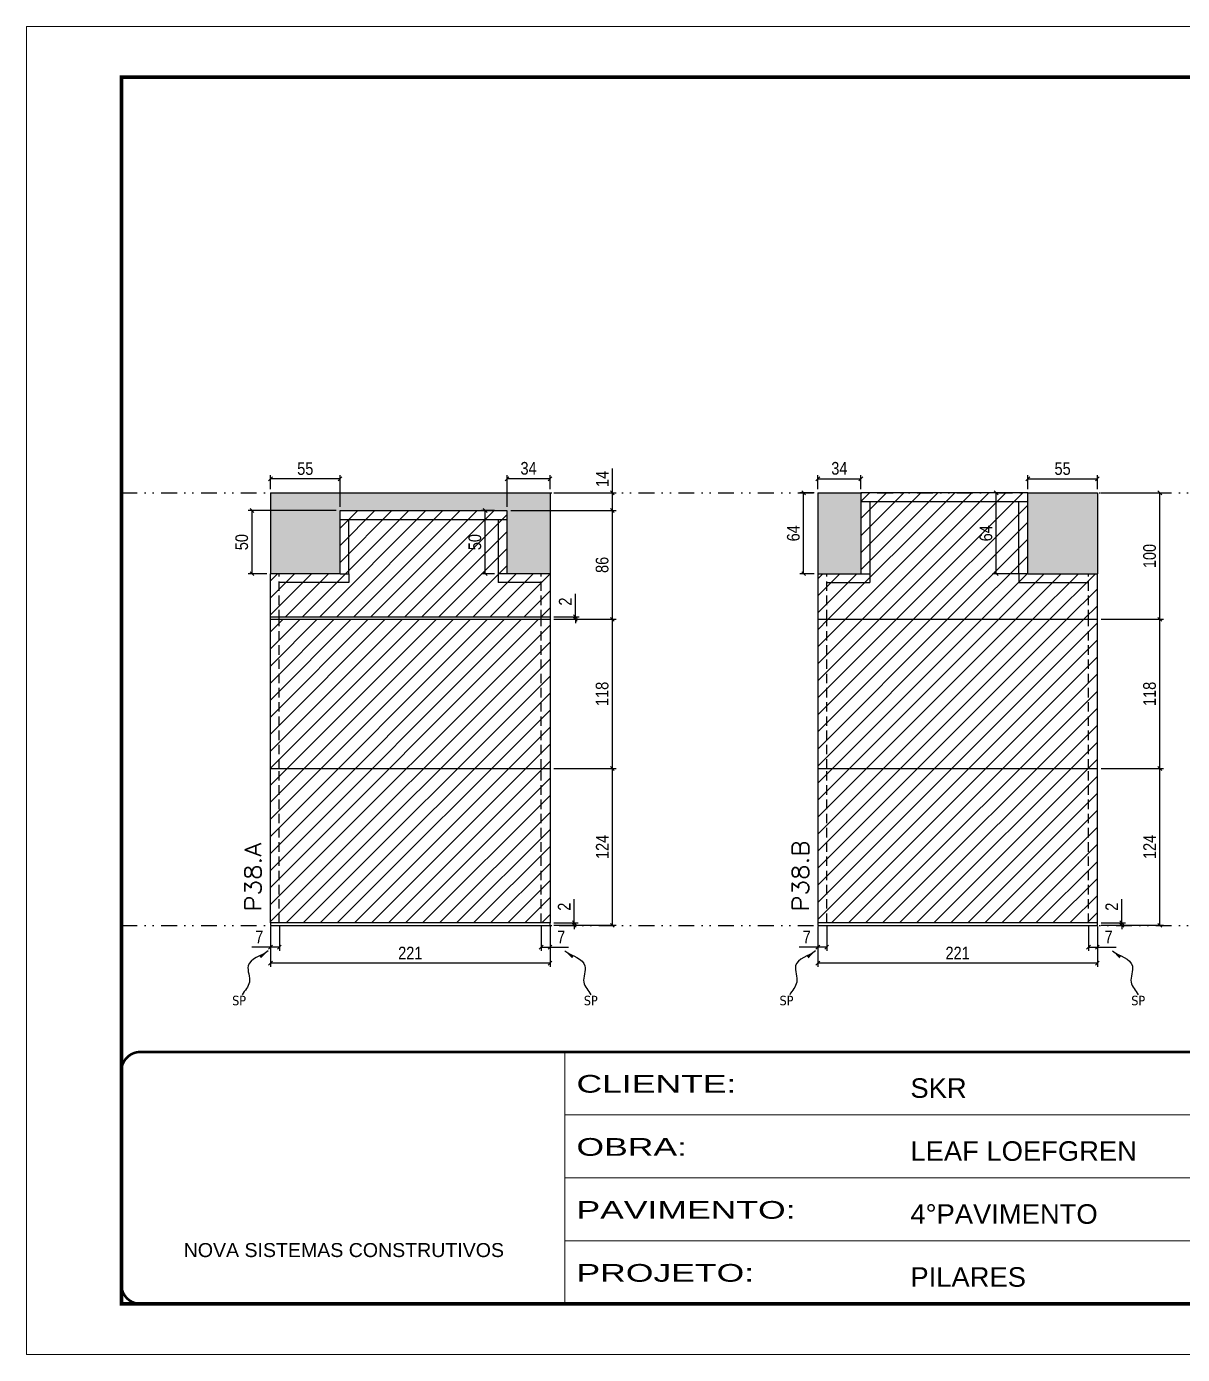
# Model space of a CAD drawing. Extents: x 14400 to 27878, y -21631 to 6985.
# Drawn here: x 19168 to 20082, y -5551 to -4501 of the extents above; entities that cross this region are included whole.
import ezdxf

# ---------------------------------------------------------------- set-up
doc = ezdxf.new("R2010")
doc.units = 0
for name, pattern in [('CONTINUO', [0]), ('DASHED', [0.75, 0.5, -0.25]), ('DIVIDE2', [0.625, 0.25, -0.125, 0, -0.125, 0, -0.125]), ('HIDDEN', [0.375, 0.25, -0.125])]:
    doc.linetypes.add(name, pattern=pattern)
for name, color, linetype in [('COTA', 241, 'Continuous'), ('Nível', 160, 'Continuous'), ('Painéis', 200, 'Continuous'), ('SARR_2.2x7', 40, 'Continuous'), ('Sarrafo de Pressão', 42, 'HIDDEN'), ('texto', 7, 'Continuous')]:
    doc.layers.add(name, color=color, linetype=linetype)
for name, color, linetype, lineweight in [('Folhas', 255, 'Continuous', 9), ('Hachura', 251, 'Continuous', 9), ('SARRAFO DE PRESSAO', 251, 'DASHED', 9), ('Texto Seção', 7, 'Continuous', 15)]:
    doc.layers.add(name, color=color, linetype=linetype, lineweight=lineweight)
doc.styles.add('ARIAL', font='arial.ttf')
doc.styles.add('COTA TECNICA', font='techl___.ttf', dxfattribs={"height": 10})
doc.styles.add('COTA TECNICA-50', font='techl___.ttf', dxfattribs={"height": 10})
doc.styles.add('REGUA-120', font='ROMANS.shx', dxfattribs={"height": 15})
doc.styles.get("Standard").update_dxf_attribs({"font": 'arial.ttf'})
doc.styles.add('Tecnologia', font='')
doc.styles.get('Tecnologia').set_extended_font_data('Forgotten Futurist')
doc.dimstyles.new('COTA PAINEL-50', dxfattribs={"dimtxt": 10, "dimasz": 3, "dimexe": 3, "dimexo": 3, "dimgap": 3, "dimtad": 1, "dimdec": 1, "dimzin": 12, "dimdsep": 46, "dimtxsty": 'COTA TECNICA-50', "dimblk1": 'OBLIQUE', "dimblk2": 'OBLIQUE', "dimsah": 1, "dimcen": 0.9, "dimclrd": 4, "dimclre": 4, "dimclrt": 240, "dimadec": 1, "dimazin": 3, "dimtfac": 1, "dimtdec": 1, "dimtmove": 0, "dimatfit": 3, "dimfxl": 1, "dimtolj": 1, "dimtzin": 12, "dimarcsym": 0})
doc.dimstyles.new('PAINEL', dxfattribs={"dimtxt": 10, "dimasz": 3, "dimexe": 3, "dimexo": 3, "dimgap": 3, "dimtad": 1, "dimdec": 1, "dimzin": 12, "dimdsep": 46, "dimtxsty": 'COTA TECNICA', "dimblk1": 'OBLIQUE', "dimblk2": 'OBLIQUE', "dimsah": 1, "dimcen": 0.9, "dimclrd": 4, "dimclre": 4, "dimclrt": 240, "dimadec": 1, "dimazin": 3, "dimtfac": 1, "dimtdec": 1, "dimtmove": 0, "dimatfit": 3, "dimfxl": 1, "dimtolj": 1, "dimtzin": 12, "dimarcsym": 0})
doc.dimstyles.get("Standard").update_dxf_attribs({"dimtxt": 0.18, "dimasz": 0.18, "dimexe": 0.18, "dimexo": 0.0625, "dimgap": 0.09, "dimtad": 0, "dimtih": 1, "dimtoh": 1, "dimdec": 4, "dimzin": 0, "dimdsep": 46, "dimtxsty": 'Standard', "dimcen": 0.09, "dimadec": 0, "dimazin": 0, "dimtfac": 1, "dimtdec": 4, "dimtofl": 0, "dimtmove": 0, "dimatfit": 3, "dimfxl": 1, "dimtolj": 1, "dimtzin": 0, "dimarcsym": 0})

# ---------------------------------------------------------------- blocks, each defined once
blk = doc.blocks.new('9999999999')
at = {"color": 30, "linetype": 'CONTINUO'}
for p, q in [((98564.6, 34230.2), (98564.6, 34429.4)), ((98564.6, 34379.6), (99584, 34379.6)), ((98564.6, 34329.8), (99488, 34329.8)), ((98564.6, 34280), (99488, 34280))]:
    blk.add_line(p, q, dxfattribs=at)
at = {"color": 30, "linetype": 'CONTINUO', "const_width": 2}
blk.add_lwpolyline([(99584, 34230.2), (99584, 34414.4, 0.414214), (99569, 34429.4), (98229, 34429.4, 0.414214), (98214, 34414.4), (98214, 34245.2, 0.414214), (98229, 34230.2), (99584, 34230.2)], format="xyb", dxfattribs=at)
at = {"layer": 'Folhas'}
blk.add_lwpolyline([(98139, 34190.2), (99624, 34190.2), (99624, 35240.2), (98139, 35240.2)], close=True, dxfattribs=at)
at = {"layer": 'Folhas', "color": 30, "const_width": 3}
blk.add_lwpolyline([(98214, 34230.2), (99584, 34230.2), (99584, 35200.2), (98214, 35200.2)], close=True, dxfattribs=at)
at = {"color": 7, "linetype": 'Continuous', "ltscale": 5, "style": 'ARIAL'}
for s, height, p in [('SKR', 15.48, (98837.7, 34393.1)), ('LEAF LOEFGREN', 15.483, (98837.7, 34343.3)), ('4°PAVIMENTO', 15.483, (98837.7, 34293.5)), ('NOVA SISTEMAS CONSTRUTIVOS', 11.059, (98263.2, 34267.2)), ('PILARES', 15.48, (98837.7, 34243.7))]:
    blk.add_text(s, height=height, dxfattribs=at).set_placement(p)
at = {"layer": 'Folhas', "color": 7, "style": 'Tecnologia', "width": 1.5}
for s, p in [('CLIENTE:', (98573.7, 34397.2)), ('OBRA:', (98573.7, 34347.3)), ('PAVIMENTO:', (98573.7, 34297.5)), ('PROJETO:', (98573.7, 34247.7))]:
    blk.add_text(s, height=14, dxfattribs=at).set_placement(p)
blk = doc.blocks.new('_Oblique')
at = {"color": 0, "linetype": 'ByBlock', "lineweight": -2}
blk.add_line((-0.5, -0.5), (0.5, 0.5), dxfattribs=at)
blk = doc.blocks.new('*D2398')
at = {"layer": 'COTA', "color": 4, "lineweight": -2, "transparency": 16777216}
for p, q in [((19361.3, -5212.7), (19361.3, -5244.6)), ((19582.3, -5212.7), (19582.3, -5244.6)), ((19582.3, -5241.6), (19361.3, -5241.6))]:
    blk.add_line(p, q, dxfattribs=at)
at = {"layer": 'Defpoints', "color": 0, "transparency": 16777216}
for p in [(19361.3, -5209.7), (19582.3, -5209.7), (19361.3, -5241.6)]:
    blk.add_point(p, dxfattribs=at)
at = {"layer": 'COTA', "color": 4, "lineweight": -2, "transparency": 16777216, "xscale": 3, "yscale": 3, "zscale": 3, "rotation": 180}
blk.add_blockref('_Oblique', (19361.3, -5241.6), dxfattribs=at)
at = {"layer": 'COTA', "color": 4, "lineweight": -2, "transparency": 16777216, "xscale": 3, "yscale": 3, "zscale": 3}
blk.add_blockref('_Oblique', (19582.3, -5241.6), dxfattribs=at)
at = {"layer": 'COTA', "color": 240, "transparency": 16777216, "insert": (19471.8, -5233.6), "char_height": 10, "attachment_point": 5, "style": 'COTA TECNICA'}
blk.add_mtext('\\A1;221', dxfattribs=at)
blk = doc.blocks.new('*D2399')
at = {"layer": 'COTA', "color": 4, "lineweight": -2, "transparency": 16777216}
for p, q in [((19575.3, -5212.7), (19575.3, -5232)), ((19582.3, -5214.7), (19582.3, -5232)), ((19575.3, -5229), (19582.3, -5229)), ((19582.3, -5229), (19597, -5229))]:
    blk.add_line(p, q, dxfattribs=at)
at = {"layer": 'Defpoints', "color": 0, "transparency": 16777216}
for p in [(19575.3, -5209.7), (19582.3, -5211.7), (19582.3, -5229)]:
    blk.add_point(p, dxfattribs=at)
at = {"layer": 'COTA', "color": 4, "lineweight": -2, "transparency": 16777216, "xscale": 3, "yscale": 3, "zscale": 3, "rotation": 180}
blk.add_blockref('_Oblique', (19575.3, -5229), dxfattribs=at)
at = {"layer": 'COTA', "color": 4, "lineweight": -2, "transparency": 16777216, "xscale": 3, "yscale": 3, "zscale": 3}
blk.add_blockref('_Oblique', (19582.3, -5229), dxfattribs=at)
at = {"layer": 'COTA', "color": 240, "transparency": 16777216, "insert": (19591.1, -5220.9), "char_height": 10, "attachment_point": 5, "style": 'COTA TECNICA-50'}
blk.add_mtext('\\A1;7', dxfattribs=at)
blk = doc.blocks.new('*D2400')
at = {"layer": 'COTA', "color": 4, "lineweight": -2, "transparency": 16777216}
for p, q in [((19361.3, -5214.7), (19361.3, -5232)), ((19368.3, -5212.7), (19368.3, -5232)), ((19361.3, -5229), (19346.5, -5229)), ((19368.3, -5229), (19361.3, -5229))]:
    blk.add_line(p, q, dxfattribs=at)
at = {"layer": 'Defpoints', "color": 0, "transparency": 16777216}
for p in [(19361.3, -5211.7), (19368.3, -5209.7), (19361.3, -5229)]:
    blk.add_point(p, dxfattribs=at)
at = {"layer": 'COTA', "color": 4, "lineweight": -2, "transparency": 16777216, "xscale": 3, "yscale": 3, "zscale": 3, "rotation": 180}
blk.add_blockref('_Oblique', (19361.3, -5229), dxfattribs=at)
at = {"layer": 'COTA', "color": 4, "lineweight": -2, "transparency": 16777216, "xscale": 3, "yscale": 3, "zscale": 3}
blk.add_blockref('_Oblique', (19368.3, -5229), dxfattribs=at)
at = {"layer": 'COTA', "color": 240, "transparency": 16777216, "insert": (19352.4, -5220.9), "char_height": 10, "attachment_point": 5, "style": 'COTA TECNICA-50'}
blk.add_mtext('\\A1;7', dxfattribs=at)
blk = doc.blocks.new('*D2401')
at = {"layer": 'COTA', "color": 4, "lineweight": -2, "transparency": 16777216}
for p, q in [((19601.5, -5209.7), (19601.5, -5190.9)), ((19585.3, -5209.7), (19604.5, -5209.7)), ((19585.3, -5211.7), (19604.5, -5211.7)), ((19601.5, -5211.7), (19601.5, -5209.7)), ((19601.5, -5211.7), (19601.5, -5214.7))]:
    blk.add_line(p, q, dxfattribs=at)
at = {"layer": 'Defpoints', "color": 0, "transparency": 16777216}
for p in [(19582.3, -5209.7), (19582.3, -5211.7), (19601.5, -5211.7)]:
    blk.add_point(p, dxfattribs=at)
at = {"layer": 'COTA', "color": 4, "lineweight": -2, "transparency": 16777216, "xscale": 3, "yscale": 3, "zscale": 3}
for p, rotation in [((19601.5, -5209.7), 270), ((19601.5, -5211.7), 90)]:
    blk.add_blockref('_Oblique', p, dxfattribs=dict(at, rotation=rotation))
at = {"layer": 'COTA', "color": 240, "transparency": 16777216, "insert": (19593.5, -5197), "char_height": 10, "attachment_point": 5, "rotation": 90, "style": 'COTA TECNICA-50'}
blk.add_mtext('\\A1;2', dxfattribs=at)
blk = doc.blocks.new('*D2402')
at = {"layer": 'COTA', "color": 4, "linetype": 'ByBlock', "lineweight": -2, "transparency": 16777216}
for p, q in [((19585.3, -5087.7), (19634.6, -5087.7)), ((19631.6, -5211.7), (19631.6, -5087.7)), ((19585.3, -5211.7), (19634.6, -5211.7))]:
    blk.add_line(p, q, dxfattribs=at)
at = {"layer": 'Defpoints', "color": 0, "linetype": 'ByBlock', "transparency": 16777216}
for p in [(19582.3, -5087.7), (19631.6, -5087.7), (19582.3, -5211.7)]:
    blk.add_point(p, dxfattribs=at)
at = {"layer": 'COTA', "color": 4, "linetype": 'ByBlock', "lineweight": -2, "transparency": 16777216, "xscale": 3, "yscale": 3, "zscale": 3}
for p, rotation in [((19631.6, -5087.7), 90), ((19631.6, -5211.7), 270)]:
    blk.add_blockref('_Oblique', p, dxfattribs=dict(at, rotation=rotation))
at = {"layer": 'COTA', "color": 240, "linetype": 'ByBlock', "transparency": 16777216, "insert": (19623.6, -5149.7), "char_height": 10, "attachment_point": 5, "rotation": 90, "style": 'COTA TECNICA'}
blk.add_mtext('\\A1;124', dxfattribs=at)
blk = doc.blocks.new('*D2403')
at = {"layer": 'COTA', "color": 4, "linetype": 'ByBlock', "lineweight": -2, "transparency": 16777216}
for p, q in [((19585.3, -5087.7), (19634.6, -5087.7)), ((19631.6, -5211.7), (19631.6, -5087.7)), ((19585.3, -5211.7), (19634.6, -5211.7))]:
    blk.add_line(p, q, dxfattribs=at)
at = {"layer": 'Defpoints', "color": 0, "linetype": 'ByBlock', "transparency": 16777216}
for p in [(19582.3, -5087.7), (19631.6, -5087.7), (19582.3, -5211.7)]:
    blk.add_point(p, dxfattribs=at)
at = {"layer": 'COTA', "color": 4, "linetype": 'ByBlock', "lineweight": -2, "transparency": 16777216, "xscale": 3, "yscale": 3, "zscale": 3}
for p, rotation in [((19631.6, -5087.7), 90), ((19631.6, -5211.7), 270)]:
    blk.add_blockref('_Oblique', p, dxfattribs=dict(at, rotation=rotation))
at = {"layer": 'COTA', "color": 240, "linetype": 'ByBlock', "transparency": 16777216, "insert": (19623.6, -5149.7), "char_height": 10, "attachment_point": 5, "rotation": 90, "style": 'COTA TECNICA'}
blk.add_mtext('\\A1;124', dxfattribs=at)
blk = doc.blocks.new('*D2404')
at = {"layer": 'COTA', "color": 4, "lineweight": -2, "transparency": 16777216}
for p, q in [((19585.3, -4969.7), (19634.6, -4969.7)), ((19631.6, -5087.7), (19631.6, -4969.7)), ((19585.3, -5087.7), (19634.6, -5087.7))]:
    blk.add_line(p, q, dxfattribs=at)
at = {"layer": 'Defpoints', "color": 0, "transparency": 16777216}
for p in [(19582.3, -4969.7), (19631.6, -4969.7), (19582.3, -5087.7)]:
    blk.add_point(p, dxfattribs=at)
at = {"layer": 'COTA', "color": 4, "lineweight": -2, "transparency": 16777216, "xscale": 3, "yscale": 3, "zscale": 3}
for p, rotation in [((19631.6, -4969.7), 90), ((19631.6, -5087.7), 270)]:
    blk.add_blockref('_Oblique', p, dxfattribs=dict(at, rotation=rotation))
at = {"layer": 'COTA', "color": 240, "transparency": 16777216, "insert": (19623.5, -5028.7), "char_height": 10, "attachment_point": 5, "rotation": 90, "style": 'COTA TECNICA'}
blk.add_mtext('\\A1;118', dxfattribs=at)
blk = doc.blocks.new('*D2405')
at = {"layer": 'COTA', "color": 4, "lineweight": -2, "transparency": 16777216}
for p, q in [((19548.3, -4880.7), (19548.3, -4855.7)), ((19582.3, -4858.7), (19548.3, -4858.7)), ((19582.3, -4866.7), (19582.3, -4855.7))]:
    blk.add_line(p, q, dxfattribs=at)
at = {"layer": 'Defpoints', "color": 0, "transparency": 16777216}
for p in [(19548.3, -4858.7), (19582.3, -4869.7), (19548.3, -4883.7)]:
    blk.add_point(p, dxfattribs=at)
at = {"layer": 'COTA', "color": 4, "lineweight": -2, "transparency": 16777216, "xscale": 3, "yscale": 3, "zscale": 3, "rotation": 180}
blk.add_blockref('_Oblique', (19548.3, -4858.7), dxfattribs=at)
at = {"layer": 'COTA', "color": 4, "lineweight": -2, "transparency": 16777216, "xscale": 3, "yscale": 3, "zscale": 3}
blk.add_blockref('_Oblique', (19582.3, -4858.7), dxfattribs=at)
at = {"layer": 'COTA', "color": 240, "transparency": 16777216, "insert": (19565.3, -4850.4), "char_height": 10, "attachment_point": 5, "style": 'COTA TECNICA'}
blk.add_mtext('\\A1;34', dxfattribs=at)
blk = doc.blocks.new('*D2406')
at = {"layer": 'COTA', "color": 4, "lineweight": -2, "transparency": 16777216}
for p, q in [((19413.3, -4883.7), (19343.7, -4883.7)), ((19346.7, -4933.7), (19346.7, -4883.7)), ((19358.3, -4933.7), (19343.7, -4933.7))]:
    blk.add_line(p, q, dxfattribs=at)
at = {"layer": 'Defpoints', "color": 0, "transparency": 16777216}
for p in [(19346.7, -4883.7), (19416.3, -4883.7), (19361.3, -4933.7)]:
    blk.add_point(p, dxfattribs=at)
at = {"layer": 'COTA', "color": 4, "lineweight": -2, "transparency": 16777216, "xscale": 3, "yscale": 3, "zscale": 3}
for p, rotation in [((19346.7, -4883.7), 90), ((19346.7, -4933.7), 270)]:
    blk.add_blockref('_Oblique', p, dxfattribs=dict(at, rotation=rotation))
at = {"layer": 'COTA', "color": 240, "transparency": 16777216, "insert": (19338.6, -4908.7), "char_height": 10, "attachment_point": 5, "rotation": 90, "style": 'COTA TECNICA'}
blk.add_mtext('\\A1;50', dxfattribs=at)
blk = doc.blocks.new('*D2407')
at = {"layer": 'COTA', "color": 4, "lineweight": -2, "transparency": 16777216}
for p, q in [((19538.3, -4883.7), (19528, -4883.7)), ((19531, -4933.7), (19531, -4883.7)), ((19538.3, -4933.7), (19528, -4933.7))]:
    blk.add_line(p, q, dxfattribs=at)
at = {"layer": 'Defpoints', "color": 0, "transparency": 16777216}
for p in [(19531, -4883.7), (19541.3, -4883.7), (19541.3, -4933.7)]:
    blk.add_point(p, dxfattribs=at)
at = {"layer": 'COTA', "color": 4, "lineweight": -2, "transparency": 16777216, "xscale": 3, "yscale": 3, "zscale": 3}
for p, rotation in [((19531, -4883.7), 90), ((19531, -4933.7), 270)]:
    blk.add_blockref('_Oblique', p, dxfattribs=dict(at, rotation=rotation))
at = {"layer": 'COTA', "color": 240, "transparency": 16777216, "insert": (19522.9, -4908.7), "char_height": 10, "attachment_point": 5, "rotation": 90, "style": 'COTA TECNICA'}
blk.add_mtext('\\A1;50', dxfattribs=at)
blk = doc.blocks.new('*D2408')
at = {"layer": 'COTA', "color": 4, "lineweight": -2, "transparency": 16777216}
for p, q in [((19551.3, -4883.7), (19634.6, -4883.7)), ((19631.6, -4969.7), (19631.6, -4883.7)), ((19585.3, -4969.7), (19634.6, -4969.7))]:
    blk.add_line(p, q, dxfattribs=at)
at = {"layer": 'Defpoints', "color": 0, "transparency": 16777216}
for p in [(19548.3, -4883.7), (19631.6, -4883.7), (19582.3, -4969.7)]:
    blk.add_point(p, dxfattribs=at)
at = {"layer": 'COTA', "color": 4, "lineweight": -2, "transparency": 16777216, "xscale": 3, "yscale": 3, "zscale": 3}
for p, rotation in [((19631.6, -4883.7), 90), ((19631.6, -4969.7), 270)]:
    blk.add_blockref('_Oblique', p, dxfattribs=dict(at, rotation=rotation))
at = {"layer": 'COTA', "color": 240, "transparency": 16777216, "insert": (19623.5, -4926.7), "char_height": 10, "attachment_point": 5, "rotation": 90, "style": 'COTA TECNICA'}
blk.add_mtext('\\A1;86', dxfattribs=at)
blk = doc.blocks.new('*D2409')
at = {"layer": 'COTA', "color": 4, "lineweight": -2, "transparency": 16777216}
for p, q in [((19631.6, -4869.7), (19631.6, -4850.6)), ((19585.3, -4869.7), (19634.6, -4869.7)), ((19631.6, -4883.7), (19631.6, -4869.7)), ((19551.3, -4883.7), (19634.6, -4883.7))]:
    blk.add_line(p, q, dxfattribs=at)
at = {"layer": 'Defpoints', "color": 0, "transparency": 16777216}
for p in [(19582.3, -4869.7), (19631.6, -4869.7), (19548.3, -4883.7)]:
    blk.add_point(p, dxfattribs=at)
at = {"layer": 'COTA', "color": 4, "lineweight": -2, "transparency": 16777216, "xscale": 3, "yscale": 3, "zscale": 3}
for p, rotation in [((19631.6, -4869.7), 90), ((19631.6, -4883.7), 270)]:
    blk.add_blockref('_Oblique', p, dxfattribs=dict(at, rotation=rotation))
at = {"layer": 'COTA', "color": 240, "transparency": 16777216, "insert": (19623.6, -4858.7), "char_height": 10, "attachment_point": 5, "rotation": 90, "style": 'COTA TECNICA'}
blk.add_mtext('\\A1;14', dxfattribs=at)
blk = doc.blocks.new('*D2410')
at = {"layer": 'COTA', "color": 4, "lineweight": -2, "transparency": 16777216}
for p, q in [((19602.3, -4967.7), (19602.3, -4949.6)), ((19585.3, -4967.7), (19605.3, -4967.7)), ((19585.3, -4969.7), (19605.3, -4969.7)), ((19602.3, -4969.7), (19602.3, -4967.7)), ((19602.3, -4969.7), (19602.3, -4972.7))]:
    blk.add_line(p, q, dxfattribs=at)
at = {"layer": 'Defpoints', "color": 0, "transparency": 16777216}
for p in [(19582.3, -4967.7), (19582.3, -4969.7), (19602.3, -4967.7)]:
    blk.add_point(p, dxfattribs=at)
at = {"layer": 'COTA', "color": 4, "lineweight": -2, "transparency": 16777216, "xscale": 3, "yscale": 3, "zscale": 3}
for p, rotation in [((19602.3, -4967.7), 270), ((19602.3, -4969.7), 90)]:
    blk.add_blockref('_Oblique', p, dxfattribs=dict(at, rotation=rotation))
at = {"layer": 'COTA', "color": 240, "transparency": 16777216, "insert": (19594.3, -4955.7), "char_height": 10, "attachment_point": 5, "rotation": 90, "style": 'COTA TECNICA'}
blk.add_mtext('\\A1;2', dxfattribs=at)
blk = doc.blocks.new('*D2411')
at = {"layer": 'COTA', "color": 4, "lineweight": -2, "transparency": 16777216}
for p, q in [((19361.3, -4866.7), (19361.3, -4855.7)), ((19416.3, -4858.7), (19361.3, -4858.7)), ((19416.3, -4880.7), (19416.3, -4855.7))]:
    blk.add_line(p, q, dxfattribs=at)
at = {"layer": 'Defpoints', "color": 0, "transparency": 16777216}
for p in [(19361.3, -4858.7), (19361.3, -4869.7), (19416.3, -4883.7)]:
    blk.add_point(p, dxfattribs=at)
at = {"layer": 'COTA', "color": 4, "lineweight": -2, "transparency": 16777216, "xscale": 3, "yscale": 3, "zscale": 3, "rotation": 180}
blk.add_blockref('_Oblique', (19361.3, -4858.7), dxfattribs=at)
at = {"layer": 'COTA', "color": 4, "lineweight": -2, "transparency": 16777216, "xscale": 3, "yscale": 3, "zscale": 3}
blk.add_blockref('_Oblique', (19416.3, -4858.7), dxfattribs=at)
at = {"layer": 'COTA', "color": 240, "transparency": 16777216, "insert": (19388.8, -4850.6), "char_height": 10, "attachment_point": 5, "style": 'COTA TECNICA'}
blk.add_mtext('\\A1;55', dxfattribs=at)
blk = doc.blocks.new('*D2412')
at = {"layer": 'COTA', "color": 4, "lineweight": -2, "transparency": 16777216}
for p, q in [((19794, -5212.7), (19794, -5244.6)), ((20015, -5212.7), (20015, -5244.6)), ((20015, -5241.6), (19794, -5241.6))]:
    blk.add_line(p, q, dxfattribs=at)
at = {"layer": 'Defpoints', "color": 0, "transparency": 16777216}
for p in [(19794, -5209.7), (20015, -5209.7), (19794, -5241.6)]:
    blk.add_point(p, dxfattribs=at)
at = {"layer": 'COTA', "color": 4, "lineweight": -2, "transparency": 16777216, "xscale": 3, "yscale": 3, "zscale": 3, "rotation": 180}
blk.add_blockref('_Oblique', (19794, -5241.6), dxfattribs=at)
at = {"layer": 'COTA', "color": 4, "lineweight": -2, "transparency": 16777216, "xscale": 3, "yscale": 3, "zscale": 3}
blk.add_blockref('_Oblique', (20015, -5241.6), dxfattribs=at)
at = {"layer": 'COTA', "color": 240, "transparency": 16777216, "insert": (19904.5, -5233.6), "char_height": 10, "attachment_point": 5, "style": 'COTA TECNICA'}
blk.add_mtext('\\A1;221', dxfattribs=at)
blk = doc.blocks.new('*D2413')
at = {"layer": 'COTA', "color": 4, "lineweight": -2, "transparency": 16777216}
for p, q in [((20008, -5212.7), (20008, -5232)), ((20015, -5214.7), (20015, -5232)), ((20008, -5229), (20015, -5229)), ((20015, -5229), (20029.8, -5229))]:
    blk.add_line(p, q, dxfattribs=at)
at = {"layer": 'Defpoints', "color": 0, "transparency": 16777216}
for p in [(20008, -5209.7), (20015, -5211.7), (20015, -5229)]:
    blk.add_point(p, dxfattribs=at)
at = {"layer": 'COTA', "color": 4, "lineweight": -2, "transparency": 16777216, "xscale": 3, "yscale": 3, "zscale": 3, "rotation": 180}
blk.add_blockref('_Oblique', (20008, -5229), dxfattribs=at)
at = {"layer": 'COTA', "color": 4, "lineweight": -2, "transparency": 16777216, "xscale": 3, "yscale": 3, "zscale": 3}
blk.add_blockref('_Oblique', (20015, -5229), dxfattribs=at)
at = {"layer": 'COTA', "color": 240, "transparency": 16777216, "insert": (20023.9, -5220.9), "char_height": 10, "attachment_point": 5, "style": 'COTA TECNICA-50'}
blk.add_mtext('\\A1;7', dxfattribs=at)
blk = doc.blocks.new('*D2414')
at = {"layer": 'COTA', "color": 4, "lineweight": -2, "transparency": 16777216}
for p, q in [((19794, -5214.7), (19794, -5232)), ((19801, -5212.7), (19801, -5232)), ((19794, -5229), (19779.3, -5229)), ((19801, -5229), (19794, -5229))]:
    blk.add_line(p, q, dxfattribs=at)
at = {"layer": 'Defpoints', "color": 0, "transparency": 16777216}
for p in [(19794, -5211.7), (19801, -5209.7), (19794, -5229)]:
    blk.add_point(p, dxfattribs=at)
at = {"layer": 'COTA', "color": 4, "lineweight": -2, "transparency": 16777216, "xscale": 3, "yscale": 3, "zscale": 3, "rotation": 180}
blk.add_blockref('_Oblique', (19794, -5229), dxfattribs=at)
at = {"layer": 'COTA', "color": 4, "lineweight": -2, "transparency": 16777216, "xscale": 3, "yscale": 3, "zscale": 3}
blk.add_blockref('_Oblique', (19801, -5229), dxfattribs=at)
at = {"layer": 'COTA', "color": 240, "transparency": 16777216, "insert": (19785.2, -5220.9), "char_height": 10, "attachment_point": 5, "style": 'COTA TECNICA-50'}
blk.add_mtext('\\A1;7', dxfattribs=at)
blk = doc.blocks.new('*D2415')
at = {"layer": 'COTA', "color": 4, "lineweight": -2, "transparency": 16777216}
for p, q in [((20034.3, -5209.7), (20034.3, -5190.9)), ((20018, -5209.7), (20037.3, -5209.7)), ((20018, -5211.7), (20037.3, -5211.7)), ((20034.3, -5211.7), (20034.3, -5209.7)), ((20034.3, -5211.7), (20034.3, -5214.7))]:
    blk.add_line(p, q, dxfattribs=at)
at = {"layer": 'Defpoints', "color": 0, "transparency": 16777216}
for p in [(20015, -5209.7), (20015, -5211.7), (20034.3, -5211.7)]:
    blk.add_point(p, dxfattribs=at)
at = {"layer": 'COTA', "color": 4, "lineweight": -2, "transparency": 16777216, "xscale": 3, "yscale": 3, "zscale": 3}
for p, rotation in [((20034.3, -5209.7), 270), ((20034.3, -5211.7), 90)]:
    blk.add_blockref('_Oblique', p, dxfattribs=dict(at, rotation=rotation))
at = {"layer": 'COTA', "color": 240, "transparency": 16777216, "insert": (20026.3, -5197), "char_height": 10, "attachment_point": 5, "rotation": 90, "style": 'COTA TECNICA-50'}
blk.add_mtext('\\A1;2', dxfattribs=at)
blk = doc.blocks.new('*D2416')
at = {"layer": 'COTA', "color": 4, "linetype": 'ByBlock', "lineweight": -2, "transparency": 16777216}
for p, q in [((20018, -5087.7), (20067.4, -5087.7)), ((20064.4, -5211.7), (20064.4, -5087.7)), ((20018, -5211.7), (20067.4, -5211.7))]:
    blk.add_line(p, q, dxfattribs=at)
at = {"layer": 'Defpoints', "color": 0, "linetype": 'ByBlock', "transparency": 16777216}
for p in [(20015, -5087.7), (20064.4, -5087.7), (20015, -5211.7)]:
    blk.add_point(p, dxfattribs=at)
at = {"layer": 'COTA', "color": 4, "linetype": 'ByBlock', "lineweight": -2, "transparency": 16777216, "xscale": 3, "yscale": 3, "zscale": 3}
for p, rotation in [((20064.4, -5087.7), 90), ((20064.4, -5211.7), 270)]:
    blk.add_blockref('_Oblique', p, dxfattribs=dict(at, rotation=rotation))
at = {"layer": 'COTA', "color": 240, "linetype": 'ByBlock', "transparency": 16777216, "insert": (20056.3, -5149.7), "char_height": 10, "attachment_point": 5, "rotation": 90, "style": 'COTA TECNICA'}
blk.add_mtext('\\A1;124', dxfattribs=at)
blk = doc.blocks.new('*D2417')
at = {"layer": 'COTA', "color": 4, "linetype": 'ByBlock', "lineweight": -2, "transparency": 16777216}
for p, q in [((20018, -5087.7), (20067.4, -5087.7)), ((20064.4, -5211.7), (20064.4, -5087.7)), ((20018, -5211.7), (20067.4, -5211.7))]:
    blk.add_line(p, q, dxfattribs=at)
at = {"layer": 'Defpoints', "color": 0, "linetype": 'ByBlock', "transparency": 16777216}
for p in [(20015, -5087.7), (20064.4, -5087.7), (20015, -5211.7)]:
    blk.add_point(p, dxfattribs=at)
at = {"layer": 'COTA', "color": 4, "linetype": 'ByBlock', "lineweight": -2, "transparency": 16777216, "xscale": 3, "yscale": 3, "zscale": 3}
for p, rotation in [((20064.4, -5087.7), 90), ((20064.4, -5211.7), 270)]:
    blk.add_blockref('_Oblique', p, dxfattribs=dict(at, rotation=rotation))
at = {"layer": 'COTA', "color": 240, "linetype": 'ByBlock', "transparency": 16777216, "insert": (20056.3, -5149.7), "char_height": 10, "attachment_point": 5, "rotation": 90, "style": 'COTA TECNICA'}
blk.add_mtext('\\A1;124', dxfattribs=at)
blk = doc.blocks.new('*D2418')
at = {"layer": 'COTA', "color": 4, "lineweight": -2, "transparency": 16777216}
for p, q in [((20018, -4969.7), (20067.4, -4969.7)), ((20064.4, -5087.7), (20064.4, -4969.7)), ((20018, -5087.7), (20067.4, -5087.7))]:
    blk.add_line(p, q, dxfattribs=at)
at = {"layer": 'Defpoints', "color": 0, "transparency": 16777216}
for p in [(20015, -4969.7), (20064.4, -4969.7), (20015, -5087.7)]:
    blk.add_point(p, dxfattribs=at)
at = {"layer": 'COTA', "color": 4, "lineweight": -2, "transparency": 16777216, "xscale": 3, "yscale": 3, "zscale": 3}
for p, rotation in [((20064.4, -4969.7), 90), ((20064.4, -5087.7), 270)]:
    blk.add_blockref('_Oblique', p, dxfattribs=dict(at, rotation=rotation))
at = {"layer": 'COTA', "color": 240, "transparency": 16777216, "insert": (20056.3, -5028.7), "char_height": 10, "attachment_point": 5, "rotation": 90, "style": 'COTA TECNICA'}
blk.add_mtext('\\A1;118', dxfattribs=at)
blk = doc.blocks.new('*D2419')
at = {"layer": 'COTA', "color": 4, "lineweight": -2, "transparency": 16777216}
for p, q in [((19794, -4866.7), (19794, -4855.7)), ((19794, -4858.7), (19828, -4858.7)), ((19828, -4866.7), (19828, -4855.7))]:
    blk.add_line(p, q, dxfattribs=at)
at = {"layer": 'Defpoints', "color": 0, "transparency": 16777216}
for p in [(19828, -4858.7), (19794, -4869.7), (19828, -4869.7)]:
    blk.add_point(p, dxfattribs=at)
at = {"layer": 'COTA', "color": 4, "lineweight": -2, "transparency": 16777216, "xscale": 3, "yscale": 3, "zscale": 3, "rotation": 180}
blk.add_blockref('_Oblique', (19794, -4858.7), dxfattribs=at)
at = {"layer": 'COTA', "color": 4, "lineweight": -2, "transparency": 16777216, "xscale": 3, "yscale": 3, "zscale": 3}
blk.add_blockref('_Oblique', (19828, -4858.7), dxfattribs=at)
at = {"layer": 'COTA', "color": 240, "transparency": 16777216, "insert": (19811, -4850.4), "char_height": 10, "attachment_point": 5, "style": 'COTA TECNICA'}
blk.add_mtext('\\A1;34', dxfattribs=at)
blk = doc.blocks.new('*D2420')
at = {"layer": 'COTA', "color": 4, "lineweight": -2, "transparency": 16777216}
for p, q in [((20018, -4869.7), (20067.4, -4869.7)), ((20064.4, -4969.7), (20064.4, -4869.7)), ((20018, -4969.7), (20067.4, -4969.7))]:
    blk.add_line(p, q, dxfattribs=at)
at = {"layer": 'Defpoints', "color": 0, "transparency": 16777216}
for p in [(20015, -4869.7), (20064.4, -4869.7), (20015, -4969.7)]:
    blk.add_point(p, dxfattribs=at)
at = {"layer": 'COTA', "color": 4, "lineweight": -2, "transparency": 16777216, "xscale": 3, "yscale": 3, "zscale": 3}
for p, rotation in [((20064.4, -4869.7), 90), ((20064.4, -4969.7), 270)]:
    blk.add_blockref('_Oblique', p, dxfattribs=dict(at, rotation=rotation))
at = {"layer": 'COTA', "color": 240, "transparency": 16777216, "insert": (20056.3, -4919.7), "char_height": 10, "attachment_point": 5, "rotation": 90, "style": 'COTA TECNICA'}
blk.add_mtext('\\A1;100', dxfattribs=at)
blk = doc.blocks.new('*D2421')
at = {"layer": 'COTA', "color": 4, "lineweight": -2, "transparency": 16777216}
for p, q in [((19957, -4869.7), (19932, -4869.7)), ((19935, -4933.7), (19935, -4869.7)), ((19957, -4933.7), (19932, -4933.7))]:
    blk.add_line(p, q, dxfattribs=at)
at = {"layer": 'Defpoints', "color": 0, "transparency": 16777216}
for p in [(19935, -4869.7), (19960, -4869.7), (19960, -4933.7)]:
    blk.add_point(p, dxfattribs=at)
at = {"layer": 'COTA', "color": 4, "lineweight": -2, "transparency": 16777216, "xscale": 3, "yscale": 3, "zscale": 3}
for p, rotation in [((19935, -4869.7), 90), ((19935, -4933.7), 270)]:
    blk.add_blockref('_Oblique', p, dxfattribs=dict(at, rotation=rotation))
at = {"layer": 'COTA', "color": 240, "transparency": 16777216, "insert": (19926.9, -4901.7), "char_height": 10, "attachment_point": 5, "rotation": 90, "style": 'COTA TECNICA'}
blk.add_mtext('\\A1;64', dxfattribs=at)
blk = doc.blocks.new('*D2422')
at = {"layer": 'COTA', "color": 4, "lineweight": -2, "transparency": 16777216}
for p, q in [((19960, -4866.7), (19960, -4855.7)), ((19960, -4858.7), (20015, -4858.7)), ((20015, -4866.7), (20015, -4855.7))]:
    blk.add_line(p, q, dxfattribs=at)
at = {"layer": 'Defpoints', "color": 0, "transparency": 16777216}
for p in [(20015, -4858.7), (19960, -4869.7), (20015, -4869.7)]:
    blk.add_point(p, dxfattribs=at)
at = {"layer": 'COTA', "color": 4, "lineweight": -2, "transparency": 16777216, "xscale": 3, "yscale": 3, "zscale": 3, "rotation": 180}
blk.add_blockref('_Oblique', (19960, -4858.7), dxfattribs=at)
at = {"layer": 'COTA', "color": 4, "lineweight": -2, "transparency": 16777216, "xscale": 3, "yscale": 3, "zscale": 3}
blk.add_blockref('_Oblique', (20015, -4858.7), dxfattribs=at)
at = {"layer": 'COTA', "color": 240, "transparency": 16777216, "insert": (19987.5, -4850.6), "char_height": 10, "attachment_point": 5, "style": 'COTA TECNICA'}
blk.add_mtext('\\A1;55', dxfattribs=at)
blk = doc.blocks.new('*D2423')
at = {"layer": 'COTA', "color": 4, "lineweight": -2, "transparency": 16777216}
for p, q in [((19791, -4869.7), (19779.8, -4869.7)), ((19782.8, -4933.7), (19782.8, -4869.7)), ((19791, -4933.7), (19779.8, -4933.7))]:
    blk.add_line(p, q, dxfattribs=at)
at = {"layer": 'Defpoints', "color": 0, "transparency": 16777216}
for p in [(19782.8, -4869.7), (19794, -4869.7), (19794, -4933.7)]:
    blk.add_point(p, dxfattribs=at)
at = {"layer": 'COTA', "color": 4, "lineweight": -2, "transparency": 16777216, "xscale": 3, "yscale": 3, "zscale": 3}
for p, rotation in [((19782.8, -4869.7), 90), ((19782.8, -4933.7), 270)]:
    blk.add_blockref('_Oblique', p, dxfattribs=dict(at, rotation=rotation))
at = {"layer": 'COTA', "color": 240, "transparency": 16777216, "insert": (19774.7, -4901.7), "char_height": 10, "attachment_point": 5, "rotation": 90, "style": 'COTA TECNICA'}
blk.add_mtext('\\A1;64', dxfattribs=at)

msp = doc.modelspace()

# ---------------------------------------------------------------- hatches: boundary and pattern name
at = {"layer": 'COTA'}
h = msp.add_hatch(dxfattribs=at)
h.set_pattern_fill('AR-CONC', color=256, scale=0.03)
h.set_pattern_definition([(50, (3170, 0), (5.4655401, -0.4781726), [0.5715, -6.2865]), (355, (3170, 0), (-1.0573026, 5.7317054), [0.4572, -5.0292175]), (100.451445, (3170.4555, -0.04), (4.4082374, 5.2535326), [0.4857003, -5.3427073]), (46.1842, (3170, 1.524), (8.1323712, -1.2612698), [0.85725, -9.42975]), (96.63556, (3170.678, 1.419), (7.122124, 7.4227837), [0.7285507, -8.0140682]), (351.18415, (3170, 1.524), (7.122124, 7.4227837), [0.685799, -7.543792]), (21, (3170.762, 1.143), (4.5484317, -3.067956), [0.5715, -6.2865]), (326, (3170.762, 1.143), (1.8540609, 5.525639), [0.4572, -5.0292]), (71.451445, (3171.141, 0.8873), (6.4024926, 2.457683), [0.4857003, -5.3426981]), (37.5, (3170, 0), (0.0926581, 2.53665117), [0, -4.96824, 0, -5.1054, 0, -5.04825]), (7.5, (3170, 0), (2.00458988, 3.00541724), [0, -2.91084, 0, -4.85394, 0, -1.92405]), (327.5, (3168.3007, 0), (4.06771786, -0.17186232), [0, -1.905, 0, -5.9436, 0, -7.8867]), (317.5, (3167.5387, 0), (4.44387544, 0.7627947), [0, -2.4765, 0, -3.94716, 0, -5.6007])])
h.paths.add_polyline_path([(19582.27, -4869.74), (19361.27, -4869.74), (19361.27, -4933.74), (19416.27, -4933.74), (19416.27, -4883.74), (19548.27, -4883.74), (19548.27, -4933.74), (19582.27, -4933.74)])
h = msp.add_hatch(dxfattribs=at)
h.set_pattern_fill('AR-CONC', color=256, scale=0.03)
h.paths.add_polyline_path([(19828.02, -4869.74), (19794.02, -4869.74), (19794.02, -4933.74), (19828.02, -4933.74)])
h.paths.add_polyline_path([(20015.02, -4869.74), (19960.02, -4869.74), (19960.02, -4933.74), (20015.02, -4933.74)])
at = {"layer": 'Hachura', "linetype": 'ByBlock'}
h = msp.add_hatch(dxfattribs=at)
h.set_pattern_fill('ANSI31', color=256, scale=3)
h.paths.add_polyline_path([(19960.02, -4869.74), (19828.02, -4869.74), (19828.02, -4933.74), (19794.02, -4933.74), (19794.02, -4969.74), (20015.02, -4969.74), (20015.02, -4933.74), (19960.02, -4933.74)])
h = msp.add_hatch(dxfattribs=at)
h.set_pattern_fill('ANSI31', color=256, scale=3)
h.paths.add_polyline_path([(19548.27, -4883.74), (19416.27, -4883.74), (19416.27, -4933.74), (19361.27, -4933.74), (19361.27, -4967.74), (19582.27, -4967.74), (19582.27, -4933.74), (19548.27, -4933.74)])
h.paths.add_polyline_path([(19582.27, -4969.74), (19361.27, -4969.74), (19361.27, -5087.74), (19582.27, -5087.74)])
h.paths.add_polyline_path([(19582.27, -5087.74), (19361.27, -5087.74), (19361.27, -5209.74), (19582.27, -5209.74)])
h.paths.add_polyline_path([(20015.02, -5087.74), (19794.02, -5087.74), (19794.02, -5209.74), (20015.02, -5209.74)])
h.paths.add_polyline_path([(20015.02, -4969.74), (19794.02, -4969.74), (19794.02, -5087.74), (20015.02, -5087.74)])
h.paths.add_polyline_path([(20262.25, -4931.74), (20238.25, -4931.74), (20238.25, -5209.74), (20262.25, -5209.74)])
h.paths.add_polyline_path([(20475.76, -4998.74), (20451.76, -4998.74), (20451.76, -5209.74), (20475.76, -5209.74)])
h.paths.add_polyline_path([(20475.76, -4933.74), (20451.76, -4933.74), (20451.76, -4998.74), (20475.76, -4998.74)])

# ---------------------------------------------------------------- linework, layer by layer
at = {"layer": 'COTA'}
for p, q in [((19361.27, -4869.74), (19582.27, -4869.74)), ((19361.27, -4869.74), (19361.27, -4933.74)), ((19582.27, -4869.74), (19582.27, -4933.74)), ((19794.02, -4869.74), (19794.02, -4933.74)), ((19794.02, -4869.74), (19828.02, -4869.74)), ((19960.02, -4869.74), (20015.02, -4869.74)), ((20015.02, -4869.74), (20015.02, -4933.74)), ((19416.27, -4933.74), (19423.27, -4933.74)), ((19423.27, -4933.74), (19423.27, -4940.74)), ((19541.27, -4933.74), (19541.27, -4940.74)), ((19548.27, -4933.74), (19541.27, -4933.74)), ((19828.02, -4933.74), (19835.02, -4933.74)), ((19835.02, -4933.74), (19835.02, -4940.74)), ((19960.02, -4933.74), (19953.02, -4933.74)), ((19953.02, -4933.74), (19953.02, -4940.74))]:
    msp.add_line(p, q, dxfattribs=at)
at = {"layer": 'Nível', "color": 4, "linetype": 'DIVIDE2', "ltscale": 50}
for p, q in [((19243.47, -4869.74), (20613.47, -4869.74)), ((19243.47, -5211.74), (20613.47, -5211.74))]:
    msp.add_line(p, q, dxfattribs=at)
at = {"layer": 'Painéis'}
for p, q in [((19960.02, -4869.74), (19828.02, -4869.74)), ((19828.02, -4869.74), (19828.02, -4933.74)), ((19960.02, -4933.74), (19960.02, -4869.74)), ((19416.27, -4883.74), (19548.27, -4883.74)), ((19416.27, -4933.74), (19416.27, -4883.74)), ((19548.27, -4883.74), (19548.27, -4933.74)), ((19361.27, -5209.74), (19361.27, -4933.74)), ((19416.27, -4933.74), (19361.27, -4933.74)), ((19582.27, -4933.74), (19548.27, -4933.74)), ((19582.27, -4933.74), (19582.27, -5209.74)), ((19794.02, -4933.74), (19828.02, -4933.74)), ((19794.02, -4933.74), (19794.02, -5209.74)), ((19960.02, -4933.74), (20015.02, -4933.74)), ((20015.02, -5209.74), (20015.02, -4933.74)), ((19361.27, -4967.74), (19582.27, -4967.74)), ((19361.27, -4969.74), (19582.27, -4969.74)), ((19794.02, -4969.74), (20015.02, -4969.74)), ((19361.27, -5087.74), (19582.27, -5087.74)), ((19794.02, -5087.74), (20015.02, -5087.74))]:
    msp.add_line(p, q, dxfattribs=at)
for points in [[(19582.27, -5209.74), (19361.27, -5209.74), (19361.27, -5211.74), (19582.27, -5211.74)], [(20015.02, -5209.74), (19794.02, -5209.74), (19794.02, -5211.74), (20015.02, -5211.74)]]:
    msp.add_lwpolyline(points, close=True, dxfattribs=at)
at = {"layer": 'SARR_2.2x7'}
for p, q in [((19960.02, -4876.74), (19828.02, -4876.74)), ((19835.02, -4876.74), (19835.02, -4933.74)), ((19953.02, -4933.74), (19953.02, -4876.74)), ((19416.27, -4890.74), (19548.27, -4890.74)), ((19423.27, -4933.74), (19423.27, -4890.74)), ((19541.27, -4890.74), (19541.27, -4933.74)), ((19423.27, -4940.74), (19368.27, -4940.74)), ((19575.27, -4940.74), (19541.27, -4940.74)), ((19801.02, -4940.74), (19835.02, -4940.74)), ((19953.02, -4940.74), (20008.02, -4940.74))]:
    msp.add_line(p, q, dxfattribs=at)
at = {"layer": 'Sarrafo de Pressão', "ltscale": 30}
for p, q in [((19368.27, -4969.74), (19368.27, -4933.74)), ((19575.27, -4969.74), (19575.27, -4933.74)), ((19801.02, -4969.74), (19801.02, -4933.74)), ((20008.02, -4969.74), (20008.02, -4933.74)), ((19368.27, -5087.74), (19368.27, -4969.74)), ((19575.27, -5087.74), (19575.27, -4969.74)), ((19801.02, -5087.74), (19801.02, -4969.74)), ((20008.02, -5087.74), (20008.02, -4969.74)), ((19368.27, -5209.74), (19368.27, -5087.74)), ((19575.27, -5209.74), (19575.27, -5087.74)), ((19801.02, -5209.74), (19801.02, -5087.74)), ((20008.02, -5209.74), (20008.02, -5087.74))]:
    msp.add_line(p, q, dxfattribs=at)

# ---------------------------------------------------------------- block references
at = {"layer": 'SARRAFO DE PRESSAO', "color": 6, "linetype": 'ByBlock'}
msp.add_blockref('9999999999', (-78970.51, -39741.23), dxfattribs=at)

# ---------------------------------------------------------------- texts
at = {"layer": 'texto', "color": 0, "char_height": 7.5, "attachment_point": 5}
for insert in [(19336.5, -5271.23), (19614.52, -5271.23), (19769.24, -5271.23), (20047.27, -5271.23)]:
    msp.add_mtext('{\\fTahoma|b0|i0|c0|p34;\\C4;SP}', dxfattribs=dict(at, insert=insert))
at = {"layer": 'Texto Seção', "style": 'REGUA-120', "width": 1.1}
for s, p in [('P38.A', (19354.03, -5200.98)), ('P38.B', (19786.77, -5200.98))]:
    msp.add_text(s, height=13, rotation=90, dxfattribs=at).set_placement(p)

# ---------------------------------------------------------------- dimensions: what is measured, and where the dimension line sits
at = {"layer": 'COTA'}
for base, p1, p2, dimstyle, picture, middle in [((19361.27, -4858.67), (19416.27, -4883.74), (19361.27, -4869.74), 'PAINEL', '*D2411', (19388.77, -4850.56)), ((19828.02, -4858.67), (19794.02, -4869.74), (19828.02, -4869.74), 'PAINEL', '*D2419', (19811.02, -4850.45)), ((20015.02, -4858.67), (19960.02, -4869.74), (20015.02, -4869.74), 'PAINEL', '*D2422', (19987.52, -4850.56)), ((19582.27, -5228.98), (19575.27, -5209.74), (19582.27, -5211.74), 'COTA PAINEL-50', '*D2399', (19591.14, -5220.91)), ((20015.02, -5228.98), (20008.02, -5209.74), (20015.02, -5211.74), 'COTA PAINEL-50', '*D2413', (20023.89, -5220.91))]:
    dim = msp.add_linear_dim(base=base, p1=p1, p2=p2, dimstyle=dimstyle, dxfattribs=at)
    dim.commit()
    dim.dimension.update_dxf_attribs({"geometry": picture, "text_midpoint": middle})
for base, p1, p2, angle, dimstyle, picture, middle in [((19548.27, -4858.67), (19582.27, -4869.74), (19548.27, -4883.74), 180, 'PAINEL', '*D2405', (19565.27, -4850.45)), ((19631.64, -4869.74), (19548.27, -4883.74), (19582.27, -4869.74), 90, 'PAINEL', '*D2409', (19623.57, -4858.68)), ((19782.84, -4869.74), (19794.02, -4933.74), (19794.02, -4869.74), 90, 'PAINEL', '*D2423', (19774.74, -4901.74)), ((19935.05, -4869.74), (19960.02, -4933.74), (19960.02, -4869.74), 90, 'PAINEL', '*D2421', (19926.94, -4901.74)), ((20064.39, -4869.74), (20015.02, -4969.74), (20015.02, -4869.74), 90, 'PAINEL', '*D2420', (20056.29, -4919.74)), ((19346.72, -4883.74), (19361.27, -4933.74), (19416.27, -4883.74), 90, 'PAINEL', '*D2406', (19338.62, -4908.74)), ((19530.96, -4883.74), (19541.27, -4933.74), (19541.27, -4883.74), 90, 'PAINEL', '*D2407', (19522.85, -4908.74)), ((19631.64, -4883.74), (19582.27, -4969.74), (19548.27, -4883.74), 90, 'PAINEL', '*D2408', (19623.52, -4926.74)), ((19602.28, -4967.74), (19582.27, -4969.74), (19582.27, -4967.74), 90, 'PAINEL', '*D2410', (19594.28, -4955.69)), ((19631.64, -4969.74), (19582.27, -5087.74), (19582.27, -4969.74), 90, 'PAINEL', '*D2404', (19623.55, -5028.74)), ((20064.39, -4969.74), (20015.02, -5087.74), (20015.02, -4969.74), 90, 'PAINEL', '*D2418', (20056.29, -5028.74)), ((19361.27, -5228.98), (19368.27, -5209.74), (19361.27, -5211.74), 180, 'COTA PAINEL-50', '*D2400', (19352.41, -5220.91)), ((19794.02, -5228.98), (19801.02, -5209.74), (19794.02, -5211.74), 180, 'COTA PAINEL-50', '*D2414', (19785.16, -5220.91))]:
    dim = msp.add_linear_dim(base=base, p1=p1, p2=p2, angle=angle, dimstyle=dimstyle, dxfattribs=at)
    dim.commit()
    dim.dimension.update_dxf_attribs({"geometry": picture, "text_midpoint": middle})
at = {"layer": 'COTA', "linetype": 'ByBlock'}
for p1, p2, picture, middle in [((19582.27, -5211.74), (19582.27, -5087.74), '*D2402', (19623.57, -5149.74)), ((19582.27, -5211.74), (19582.27, -5087.74), '*D2403', (19623.57, -5149.74)), ((20015.02, -5211.74), (20015.02, -5087.74), '*D2416', (20056.32, -5149.74)), ((20015.02, -5211.74), (20015.02, -5087.74), '*D2417', (20056.32, -5149.74))]:
    dim = msp.add_aligned_dim(p1=p1, p2=p2, distance=-49.37, dimstyle='PAINEL', dxfattribs=at)
    dim.commit()
    dim.dimension.update_dxf_attribs({"geometry": picture, "text_midpoint": middle})
at = {"layer": 'COTA'}
for base, p1, p2, picture, middle in [((19601.53, -5211.74), (19582.27, -5209.74), (19582.27, -5211.74), '*D2401', (19601.53, -5196.99)), ((20034.28, -5211.74), (20015.02, -5209.74), (20015.02, -5211.74), '*D2415', (20034.28, -5196.99))]:
    dim = msp.add_linear_dim(base=base, p1=p1, p2=p2, angle=90, dimstyle='COTA PAINEL-50', dxfattribs=at)
    dim.commit()
    dim.dimension.update_dxf_attribs({"geometry": picture, "text_midpoint": middle, "dimtype": 160})
for base, p1, p2, picture, middle in [((19361.27, -5241.63), (19582.27, -5209.74), (19361.27, -5209.74), '*D2398', (19471.77, -5233.58)), ((19794.02, -5241.63), (20015.02, -5209.74), (19794.02, -5209.74), '*D2412', (19904.52, -5233.58))]:
    dim = msp.add_linear_dim(base=base, p1=p1, p2=p2, angle=180, dimstyle='PAINEL', override={"dimarcsym": 2}, dxfattribs=at)
    dim.commit()
    dim.dimension.update_dxf_attribs({"geometry": picture, "text_midpoint": middle})

# ---------------------------------------------------------------- leaders
at = {"layer": 'COTA', "path_type": 1}
for points in [[(19359.45, -5231.92), (19343.66, -5243.76), (19344.59, -5256.76), (19339.03, -5266.54)], [(19594.1, -5231.92), (19609.89, -5243.76), (19608.96, -5256.76), (19614.52, -5266.54)], [(19792.19, -5231.92), (19776.41, -5243.76), (19777.33, -5256.76), (19771.78, -5266.54)], [(20026.85, -5231.92), (20042.63, -5243.76), (20041.71, -5256.76), (20047.26, -5266.54)]]:
    msp.add_leader(points, dimstyle='Standard', override={"dimasz": 8}, dxfattribs=at)

doc.saveas('drawing.dxf')
